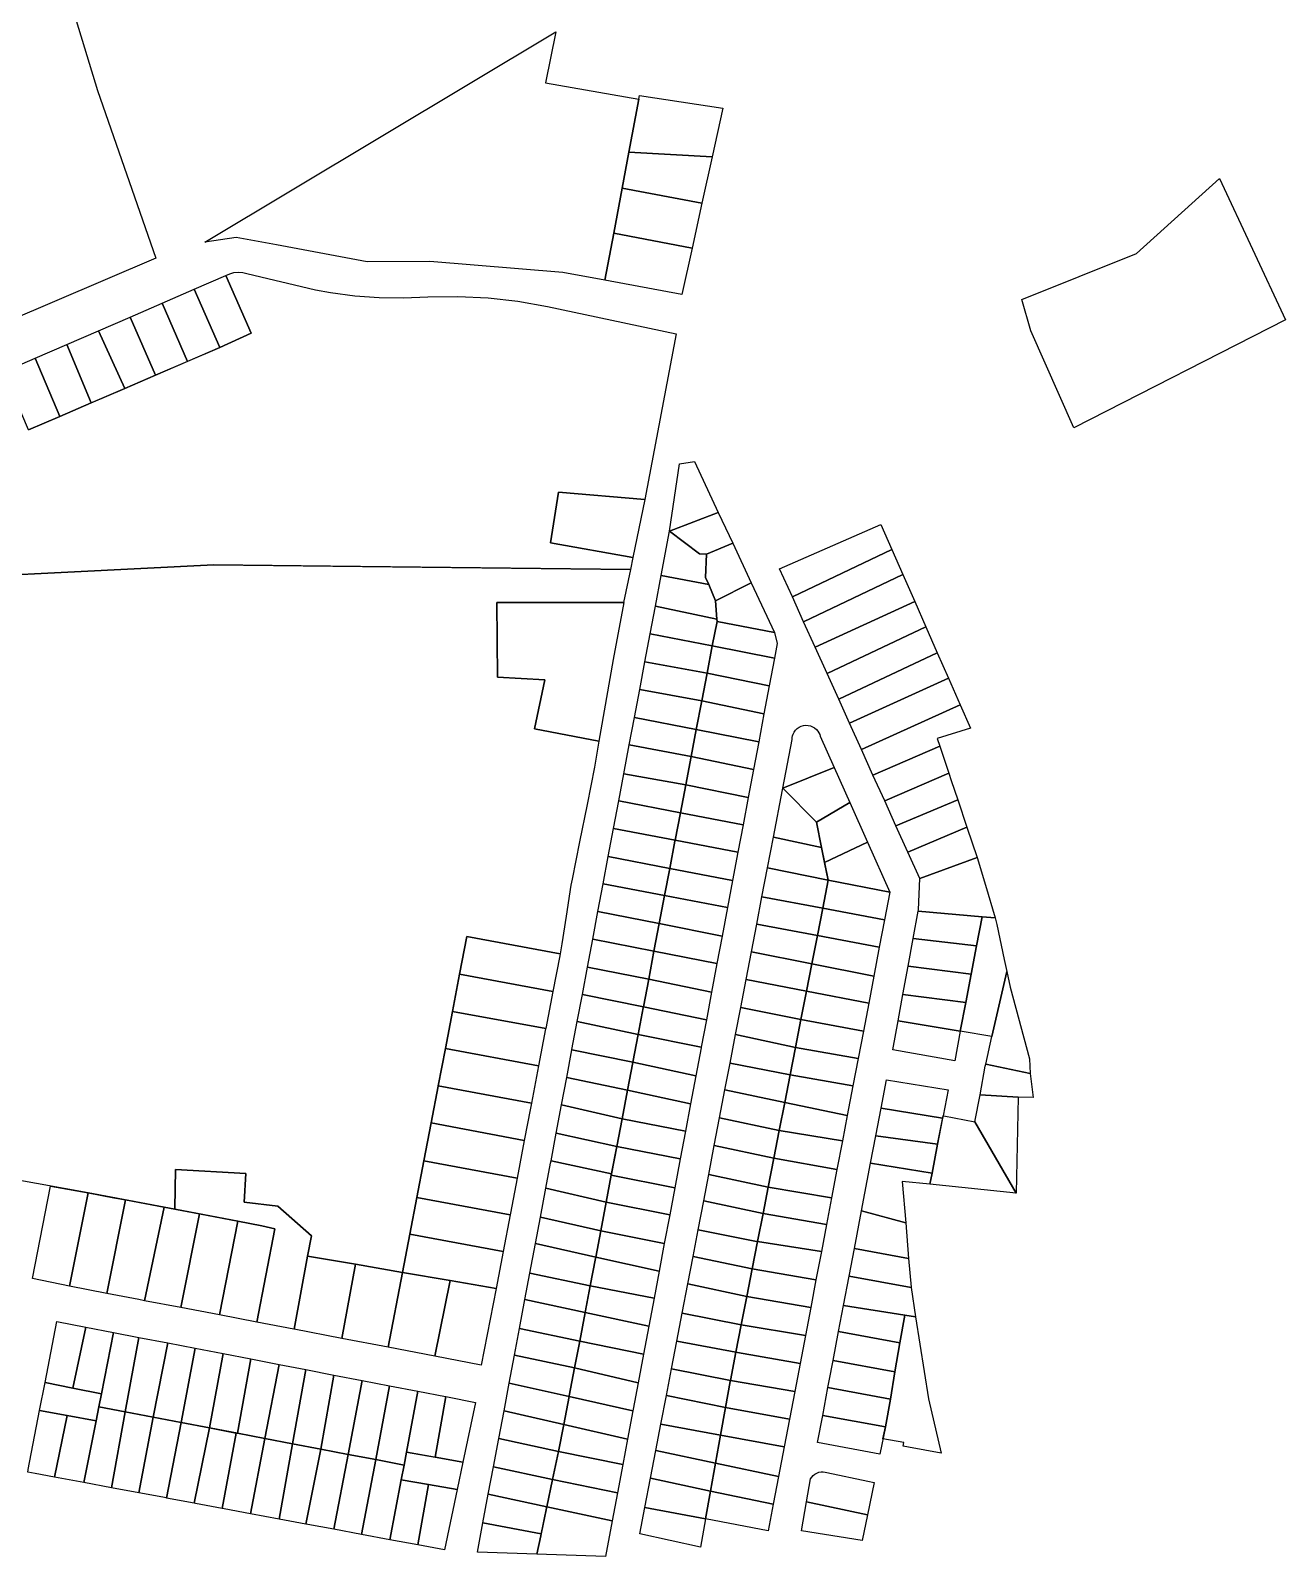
# Model space of a CAD drawing. Header units: millimetres. Extents: x 522658 to 553925, y 7796479 to 7820139.
# Drawn here: x 540168.2 to 540566.6, y 7805981.6 to 7806465.9 of the extents above; entities that cross this region are included whole.
import ezdxf

# ---------------------------------------------------------------- set-up
doc = ezdxf.new("R2010")
doc.units = ezdxf.units.MM
doc.layers.add('ZONA RESIDENCIAL 2 (ZR_2)', color=2, linetype='Continuous')

msp = doc.modelspace()

# ---------------------------------------------------------------- linework, layer by layer
at = {"layer": 'ZONA RESIDENCIAL 2 (ZR_2)'}
for points in [[(540189.4, 7806446.84), (540207.95, 7806393.59), (540080.69, 7806339.3), (540078.79, 7806365.41), (540077.68, 7806405.5), (540078.15, 7806434.95), (540078.35, 7806441.53), (540079.05, 7806448.07), (540080.26, 7806454.54), (540081.96, 7806460.9), (540083.21, 7806464.82), (540084.82, 7806468.6), (540095.09, 7806468.97), (540105.31, 7806470.04), (540115.43, 7806471.82), (540125.41, 7806474.29), (540174.56, 7806488.31), (540175.96, 7806488.74), (540176.62, 7806488.94), (540189.4, 7806446.84)], [(540353.33, 7806401.55), (540350.53, 7806386.6), (540337.18, 7806389.08), (540294.91, 7806392.53), (540275.01, 7806392.48), (540246.3, 7806397.83), (540233.42, 7806400.19), (540223.5, 7806398.66), (540334.91, 7806465.48), (540331.66, 7806449.24), (540361.31, 7806444.06), (540358.16, 7806427.3), (540356.01, 7806415.83), (540353.33, 7806401.55)], [(540384.57, 7806425.78), (540358.16, 7806427.3), (540361.31, 7806444.06), (540361.53, 7806445.22), (540387.97, 7806441.26), (540384.57, 7806425.78)], [(540384.57, 7806425.78), (540381.33, 7806411.07), (540356.01, 7806415.83), (540358.16, 7806427.3), (540384.57, 7806425.78)], [(540381.33, 7806411.07), (540378.19, 7806396.79), (540353.33, 7806401.55), (540356.01, 7806415.83), (540381.33, 7806411.07)], [(540566.56, 7806374.1), (540499.41, 7806339.75), (540485.74, 7806370.61), (540482.86, 7806380.56), (540519.28, 7806395.07), (540545.62, 7806418.89), (540566.56, 7806374.1)], [(540378.19, 7806396.79), (540374.95, 7806382.07), (540350.53, 7806386.6), (540353.33, 7806401.55), (540378.19, 7806396.79)], [(540228.3, 7806365.32), (540220.17, 7806383.75), (540230.17, 7806388.08), (540238.24, 7806369.78), (540228.3, 7806365.32)], [(540217.98, 7806360.89), (540209.94, 7806379.33), (540220.17, 7806383.75), (540228.3, 7806365.32), (540217.98, 7806360.89)], [(540217.98, 7806360.89), (540207.9, 7806356.54), (540199.86, 7806374.96), (540209.94, 7806379.33), (540217.98, 7806360.89)], [(540207.9, 7806356.54), (540198.09, 7806352.31), (540189.75, 7806370.58), (540199.86, 7806374.96), (540207.9, 7806356.54)], [(540187.42, 7806347.71), (540179.73, 7806366.25), (540189.75, 7806370.58), (540198.09, 7806352.31), (540188.5, 7806348.17), (540187.42, 7806347.71)], [(540187.42, 7806347.71), (540177.44, 7806343.41), (540169.63, 7806361.87), (540179.73, 7806366.25), (540187.42, 7806347.71)], [(540177.44, 7806343.41), (540167.56, 7806339.13), (540159.75, 7806357.59), (540169.63, 7806361.87), (540177.44, 7806343.41)], [(540386.52, 7806312.93), (540371.02, 7806306.94), (540374.16, 7806328.36), (540378.95, 7806329.1), (540386.52, 7806312.93)], [(540363.19, 7806317.06), (540359.38, 7806298.6), (540333.2, 7806303.25), (540335.78, 7806319.34), (540363.19, 7806317.06)], [(540382.73, 7806299.68), (540380.52, 7806299.79), (540371.02, 7806306.94), (540386.52, 7806312.93), (540391.08, 7806303.19), (540382.73, 7806299.68)], [(540382.73, 7806299.68), (540382.44, 7806292.26), (540383.46, 7806290.11), (540368.38, 7806292.91), (540371.02, 7806306.94), (540380.52, 7806299.79), (540382.73, 7806299.68)], [(540441.56, 7806301.21), (540410.03, 7806286.1), (540405.98, 7806295.05), (540438.08, 7806309.12), (540441.56, 7806301.21)], [(540396.98, 7806290.59), (540385.67, 7806284.88), (540383.46, 7806290.11), (540382.44, 7806292.26), (540382.73, 7806299.68), (540391.08, 7806303.19), (540396.98, 7806290.59)], [(540445.06, 7806293.26), (540413.61, 7806278.19), (540410.03, 7806286.1), (540441.56, 7806301.21), (540445.06, 7806293.26)], [(540383.46, 7806290.11), (540385.67, 7806284.88), (540386.08, 7806279.04), (540366.55, 7806283.19), (540368.38, 7806292.91), (540383.46, 7806290.11)], [(540396.98, 7806290.59), (540404.34, 7806274.87), (540386.16, 7806278.3), (540386.08, 7806279.04), (540385.67, 7806284.88), (540396.98, 7806290.59)], [(540448.86, 7806284.62), (540417.25, 7806270.15), (540413.61, 7806278.19), (540445.06, 7806293.26), (540448.86, 7806284.62)], [(540356.41, 7806284.3), (540356.54, 7806284.3), (540353.16, 7806266.25), (540349.18, 7806243.89), (540348.58, 7806240.3), (540328.12, 7806244.31), (540331.5, 7806259.76), (540316.47, 7806260.61), (540316.26, 7806284.32), (540356.41, 7806284.3)], [(540386.16, 7806278.3), (540384.6, 7806270.65), (540364.9, 7806274.44), (540366.55, 7806283.19), (540386.08, 7806279.04), (540386.16, 7806278.3)], [(540452.39, 7806276.61), (540421.04, 7806261.77), (540417.25, 7806270.15), (540448.86, 7806284.62), (540452.39, 7806276.61)], [(540404.34, 7806274.87), (540405.2, 7806271.36), (540404.32, 7806266.67), (540384.6, 7806270.65), (540386.16, 7806278.3), (540404.34, 7806274.87)], [(540455.99, 7806268.43), (540424.73, 7806253.63), (540421.04, 7806261.77), (540452.39, 7806276.61), (540455.99, 7806268.43)], [(540382.93, 7806261.89), (540363.22, 7806265.49), (540364.9, 7806274.44), (540384.6, 7806270.65), (540382.93, 7806261.89)], [(540402.68, 7806257.94), (540382.93, 7806261.89), (540384.6, 7806270.65), (540404.32, 7806266.67), (540402.68, 7806257.94)], [(540459.56, 7806260.33), (540428.14, 7806246.09), (540424.73, 7806253.63), (540455.99, 7806268.43), (540459.56, 7806260.33)], [(540381.25, 7806253.11), (540361.57, 7806256.72), (540363.22, 7806265.49), (540382.93, 7806261.89), (540381.25, 7806253.11)], [(540401.01, 7806249.07), (540381.25, 7806253.11), (540382.93, 7806261.89), (540402.68, 7806257.94), (540401.01, 7806249.07)], [(540379.52, 7806244.03), (540359.9, 7806247.87), (540361.57, 7806256.72), (540381.25, 7806253.11), (540379.52, 7806244.03)], [(540463.27, 7806251.91), (540431.93, 7806237.71), (540428.14, 7806246.09), (540459.56, 7806260.33), (540463.27, 7806251.91)], [(540399.34, 7806240.17), (540379.52, 7806244.03), (540381.25, 7806253.11), (540401.01, 7806249.07), (540399.34, 7806240.17)], [(540431.93, 7806237.71), (540463.27, 7806251.91), (540466.52, 7806244.52), (540456.01, 7806241.14), (540456.8, 7806238.79), (540435.61, 7806229.58), (540431.93, 7806237.71)], [(540377.88, 7806235.45), (540358.26, 7806239.14), (540359.9, 7806247.87), (540379.52, 7806244.03), (540377.88, 7806235.45)], [(540397.68, 7806231.35), (540377.88, 7806235.45), (540379.52, 7806244.03), (540399.34, 7806240.17), (540397.68, 7806231.35)], [(540423.3, 7806231.94), (540406.98, 7806225.42), (540409.96, 7806240.92), (540410, 7806241.47), (540410.1, 7806242.01), (540410.27, 7806242.53), (540410.6, 7806243.2), (540411.03, 7806243.81), (540411.56, 7806244.33), (540412.17, 7806244.77), (540412.84, 7806245.09), (540413.55, 7806245.3), (540414.29, 7806245.39), (540415.04, 7806245.36), (540415.77, 7806245.21), (540416.46, 7806244.94), (540417.1, 7806244.55), (540417.67, 7806244.07), (540418.15, 7806243.5), (540418.46, 7806242.99), (540418.7, 7806242.45), (540418.87, 7806241.88), (540423.3, 7806231.94)], [(540376.17, 7806226.49), (540356.54, 7806229.99), (540358.26, 7806239.14), (540377.88, 7806235.45), (540376.17, 7806226.49)], [(540459.68, 7806230.21), (540439.33, 7806221.37), (540435.61, 7806229.58), (540456.8, 7806238.79), (540459.68, 7806230.21)], [(540396.01, 7806222.49), (540376.17, 7806226.49), (540377.88, 7806235.45), (540397.68, 7806231.35), (540396.01, 7806222.49)], [(540417.65, 7806214.6), (540406.98, 7806225.42), (540423.3, 7806231.94), (540428.24, 7806220.86), (540417.65, 7806214.6)], [(540374.49, 7806217.65), (540354.92, 7806221.39), (540356.54, 7806229.99), (540376.17, 7806226.49), (540374.49, 7806217.65)], [(540462.52, 7806221.75), (540442.91, 7806213.45), (540439.33, 7806221.37), (540459.68, 7806230.21), (540460.47, 7806227.85), (540462.52, 7806221.75)], [(540394.37, 7806213.77), (540374.49, 7806217.65), (540376.17, 7806226.49), (540396.01, 7806222.49), (540394.37, 7806213.77)], [(540417.65, 7806214.6), (540419.3, 7806206.57), (540404, 7806209.86), (540406.88, 7806224.88), (540406.98, 7806225.42), (540417.65, 7806214.6)], [(540372.83, 7806208.92), (540353.27, 7806212.64), (540354.92, 7806221.39), (540374.49, 7806217.65), (540372.83, 7806208.92)], [(540392.74, 7806205.13), (540372.83, 7806208.92), (540374.49, 7806217.65), (540394.37, 7806213.77), (540392.74, 7806205.13)], [(540419.3, 7806206.57), (540417.65, 7806214.6), (540428.24, 7806220.86), (540433.86, 7806208.25), (540420.27, 7806201.82), (540419.3, 7806206.57)], [(540465.43, 7806213.07), (540446.7, 7806205.07), (540442.91, 7806213.45), (540462.52, 7806221.75), (540465.43, 7806213.07)], [(540372.76, 7806208.56), (540371.12, 7806199.98), (540351.59, 7806203.74), (540353.27, 7806212.64), (540372.83, 7806208.92), (540372.76, 7806208.56)], [(540468.67, 7806203.44), (540450.45, 7806196.8), (540446.7, 7806205.07), (540465.43, 7806213.07), (540468.67, 7806203.44)], [(540392.74, 7806205.13), (540391.04, 7806196.1), (540371.12, 7806199.98), (540372.76, 7806208.56), (540372.83, 7806208.92), (540392.74, 7806205.13)], [(540419.3, 7806206.57), (540421.41, 7806196.27), (540402.13, 7806200.12), (540404, 7806209.86), (540419.3, 7806206.57)], [(540420.27, 7806201.82), (540433.86, 7806208.25), (540440.94, 7806192.37), (540421.41, 7806196.27), (540420.27, 7806201.82)], [(540369.48, 7806191.36), (540349.96, 7806195.05), (540351.59, 7806203.74), (540371.12, 7806199.98), (540369.48, 7806191.36)], [(540474.35, 7806184.28), (540470.28, 7806184.63), (540450, 7806186.38), (540450.08, 7806186.8), (540450.45, 7806196.8), (540468.67, 7806203.44), (540471.29, 7806194.62), (540474.35, 7806184.28)], [(540389.43, 7806187.53), (540369.48, 7806191.36), (540371.12, 7806199.98), (540391.04, 7806196.1), (540389.43, 7806187.53)], [(540419.66, 7806187.34), (540400.38, 7806190.97), (540402.13, 7806200.12), (540421.41, 7806196.27), (540419.66, 7806187.34)], [(540367.79, 7806182.51), (540348.3, 7806186.24), (540349.96, 7806195.05), (540369.48, 7806191.36), (540367.79, 7806182.51)], [(540439.28, 7806183.65), (540419.66, 7806187.34), (540421.41, 7806196.27), (540440.94, 7806192.37), (540439.28, 7806183.65)], [(540387.73, 7806178.51), (540367.79, 7806182.51), (540369.48, 7806191.36), (540389.43, 7806187.53), (540387.73, 7806178.51)], [(540419.66, 7806187.34), (540417.96, 7806178.62), (540398.71, 7806182.29), (540400.38, 7806190.97), (540419.66, 7806187.34)], [(540366.1, 7806173.67), (540346.66, 7806177.51), (540348.3, 7806186.24), (540367.79, 7806182.51), (540366.1, 7806173.67)], [(540439.28, 7806183.65), (540437.63, 7806174.94), (540417.96, 7806178.62), (540419.66, 7806187.34), (540439.28, 7806183.65)], [(540450, 7806186.38), (540470.28, 7806184.63), (540468.5, 7806175.36), (540448.39, 7806177.67), (540450, 7806186.38)], [(540473.39, 7806146.59), (540463.33, 7806148.36), (540465.07, 7806157.45), (540466.78, 7806166.36), (540468.5, 7806175.36), (540470.28, 7806184.63), (540474.35, 7806184.28), (540474.89, 7806182.17), (540477.26, 7806171.08), (540478.07, 7806167.27), (540473.39, 7806146.59)], [(540386.09, 7806169.8), (540366.1, 7806173.67), (540367.79, 7806182.51), (540387.73, 7806178.51), (540386.09, 7806169.8)], [(540417.96, 7806178.62), (540416.21, 7806169.68), (540397.02, 7806173.47), (540398.71, 7806182.29), (540417.96, 7806178.62)], [(540437.63, 7806174.94), (540435.89, 7806165.8), (540416.21, 7806169.68), (540417.96, 7806178.62), (540437.63, 7806174.94)], [(540336.36, 7806172.85), (540336.26, 7806172.23), (540334.04, 7806160.93), (540304.39, 7806166.37), (540306.67, 7806178.35), (540336.36, 7806172.85)], [(540364.41, 7806164.8), (540344.99, 7806168.65), (540346.66, 7806177.51), (540366.1, 7806173.67), (540364.41, 7806164.8)], [(540384.39, 7806160.73), (540364.41, 7806164.8), (540366.1, 7806173.67), (540386.09, 7806169.8), (540384.39, 7806160.73)], [(540466.78, 7806166.36), (540446.77, 7806168.91), (540448.39, 7806177.67), (540468.5, 7806175.36), (540466.78, 7806166.36)], [(540416.21, 7806169.68), (540414.52, 7806161.02), (540395.35, 7806164.73), (540397.02, 7806173.47), (540416.21, 7806169.68)], [(540435.89, 7806165.8), (540434.25, 7806157.19), (540414.52, 7806161.02), (540416.21, 7806169.68), (540435.89, 7806165.8)], [(540465.07, 7806157.45), (540445.12, 7806159.99), (540446.77, 7806168.91), (540466.78, 7806166.36), (540465.07, 7806157.45)], [(540334.04, 7806160.93), (540331.72, 7806149.18), (540302.13, 7806154.52), (540304.39, 7806166.37), (540334.04, 7806160.93)], [(540362.73, 7806155.99), (540343.36, 7806159.99), (540344.99, 7806168.65), (540364.41, 7806164.8), (540362.73, 7806155.99)], [(540382.72, 7806151.87), (540362.73, 7806155.99), (540364.41, 7806164.8), (540384.39, 7806160.73), (540382.72, 7806151.87)], [(540414.52, 7806161.02), (540412.76, 7806152.02), (540393.64, 7806155.83), (540395.35, 7806164.73), (540414.52, 7806161.02)], [(540485.28, 7806139.49), (540485.54, 7806134.84), (540471.41, 7806137.84), (540473.39, 7806146.59), (540478.07, 7806167.27), (540479.15, 7806162.23), (540485.28, 7806139.49)], [(540362.68, 7806155.72), (540361.07, 7806147.3), (540341.74, 7806151.38), (540343.36, 7806159.99), (540362.73, 7806155.99), (540362.68, 7806155.72)], [(540434.25, 7806157.19), (540432.56, 7806148.32), (540412.76, 7806152.02), (540414.52, 7806161.02), (540434.25, 7806157.19)], [(540465.07, 7806157.45), (540463.33, 7806148.36), (540443.58, 7806151.63), (540445.12, 7806159.99), (540465.07, 7806157.45)], [(540331.72, 7806149.18), (540331.69, 7806149.01), (540329.45, 7806137.34), (540299.89, 7806142.78), (540302.13, 7806154.52), (540331.72, 7806149.18)], [(540381.08, 7806143.18), (540361.07, 7806147.3), (540362.68, 7806155.72), (540362.73, 7806155.99), (540382.72, 7806151.87), (540381.08, 7806143.18)], [(540412.76, 7806152.02), (540411.02, 7806143.12), (540392, 7806147.25), (540393.64, 7806155.83), (540412.76, 7806152.02)], [(540359.39, 7806138.49), (540340.03, 7806142.35), (540340.06, 7806142.49), (540341.74, 7806151.38), (540361.07, 7806147.3), (540359.39, 7806138.49)], [(540432.56, 7806148.32), (540430.91, 7806139.68), (540411.02, 7806143.12), (540412.76, 7806152.02), (540432.56, 7806148.32)], [(540463.33, 7806148.36), (540461.59, 7806138.94), (540441.87, 7806142.41), (540443.58, 7806151.63), (540463.33, 7806148.36)], [(540379.38, 7806134.11), (540359.39, 7806138.49), (540361.07, 7806147.3), (540381.08, 7806143.18), (540381.05, 7806143.01), (540379.38, 7806134.11)], [(540411.02, 7806143.12), (540409.33, 7806134.47), (540390.25, 7806138.13), (540392, 7806147.25), (540411.02, 7806143.12)], [(540329.45, 7806137.34), (540327.17, 7806125.47), (540297.64, 7806131), (540299.89, 7806142.78), (540329.45, 7806137.34)], [(540359.39, 7806138.49), (540359.37, 7806138.38), (540357.69, 7806129.55), (540338.4, 7806133.65), (540340.03, 7806142.35), (540359.39, 7806138.49)], [(540430.91, 7806139.68), (540429.25, 7806130.98), (540409.33, 7806134.47), (540411.02, 7806143.12), (540430.91, 7806139.68)], [(540379.38, 7806134.11), (540377.72, 7806125.29), (540357.69, 7806129.55), (540359.37, 7806138.38), (540359.39, 7806138.49), (540379.38, 7806134.11)], [(540409.33, 7806134.47), (540407.61, 7806125.69), (540388.63, 7806129.7), (540390.25, 7806138.13), (540409.33, 7806134.47)], [(540485.54, 7806134.84), (540486.43, 7806127.26), (540481.67, 7806127.33), (540469.69, 7806128.1), (540471.27, 7806137.24), (540471.41, 7806137.84), (540485.54, 7806134.84)], [(540327.17, 7806125.47), (540326.87, 7806123.88), (540324.92, 7806113.65), (540295.37, 7806119.19), (540297.6, 7806130.82), (540297.64, 7806131), (540327.17, 7806125.47)], [(540357.69, 7806129.55), (540355.96, 7806120.47), (540336.76, 7806124.92), (540338.4, 7806133.65), (540357.69, 7806129.55)], [(540429.25, 7806130.98), (540427.46, 7806121.57), (540407.61, 7806125.69), (540409.33, 7806134.47), (540429.25, 7806130.98)], [(540457.72, 7806120.7), (540438.18, 7806123.87), (540439.89, 7806132.84), (540459.45, 7806129.67), (540457.86, 7806121.44), (540457.72, 7806120.7)], [(540377.72, 7806125.29), (540376.07, 7806116.52), (540355.96, 7806120.47), (540357.69, 7806129.55), (540377.72, 7806125.29)], [(540407.61, 7806125.69), (540405.88, 7806116.82), (540386.93, 7806120.82), (540388.63, 7806129.7), (540407.61, 7806125.69)], [(540427.46, 7806121.57), (540425.92, 7806113.48), (540405.88, 7806116.82), (540407.61, 7806125.69), (540427.46, 7806121.57)], [(540481.67, 7806127.33), (540481.03, 7806096.92), (540467.99, 7806119.52), (540469.69, 7806128.1), (540481.67, 7806127.33)], [(540354.29, 7806111.7), (540335.07, 7806115.96), (540336.76, 7806124.92), (540355.96, 7806120.47), (540354.29, 7806111.7)], [(540374.43, 7806107.78), (540354.29, 7806111.7), (540355.96, 7806120.47), (540376.07, 7806116.52), (540374.43, 7806107.78)], [(540405.88, 7806116.82), (540404.17, 7806108.05), (540385.24, 7806112.01), (540386.93, 7806120.82), (540405.88, 7806116.82)], [(540457.72, 7806120.7), (540456.14, 7806112.49), (540436.52, 7806115.12), (540438.18, 7806123.87), (540457.72, 7806120.7)], [(540467.99, 7806119.52), (540481.03, 7806096.92), (540453.68, 7806099.73), (540454.36, 7806103.28), (540456.14, 7806112.49), (540457.86, 7806121.44), (540458.11, 7806121.39), (540467.99, 7806119.52)], [(540324.92, 7806113.65), (540322.63, 7806101.63), (540293.05, 7806107.11), (540295.37, 7806119.19), (540324.92, 7806113.65)], [(540352.64, 7806103.04), (540333.41, 7806107.14), (540335.07, 7806115.96), (540354.29, 7806111.7), (540352.64, 7806103.04)], [(540425.92, 7806113.48), (540424.19, 7806104.37), (540404.17, 7806108.05), (540405.88, 7806116.82), (540425.92, 7806113.48)], [(540352.55, 7806102.57), (540354.29, 7806111.7), (540374.43, 7806107.78), (540372.7, 7806098.6), (540352.55, 7806102.57)], [(540404.17, 7806108.05), (540402.36, 7806098.79), (540383.48, 7806102.85), (540385.24, 7806112.01), (540404.17, 7806108.05)], [(540456.14, 7806112.49), (540454.36, 7806103.28), (540434.87, 7806106.43), (540436.52, 7806115.12), (540456.14, 7806112.49)], [(540322.63, 7806101.63), (540320.52, 7806090.54), (540320.42, 7806090), (540290.82, 7806095.48), (540293.05, 7806107.11), (540322.63, 7806101.63)], [(540352.55, 7806102.57), (540350.91, 7806094.01), (540331.79, 7806098.52), (540333.27, 7806106.37), (540333.41, 7806107.14), (540352.64, 7806103.04), (540352.55, 7806102.57)], [(540424.19, 7806104.37), (540422.48, 7806095.4), (540402.36, 7806098.79), (540404.17, 7806108.05), (540424.19, 7806104.37)], [(540454.36, 7806103.28), (540453.68, 7806099.73), (540444.92, 7806100.63), (540446.03, 7806087.45), (540432, 7806091.34), (540434.87, 7806106.43), (540454.36, 7806103.28)], [(540256.15, 7806076.92), (540251.87, 7806053.73), (540251.75, 7806053.75), (540240.01, 7806055.98), (540245.79, 7806085.53), (540241.62, 7806086.57), (540234.02, 7806088.01), (540214.01, 7806091.8), (540214, 7806092.06), (540214.23, 7806104.43), (540236.52, 7806103.12), (540236.04, 7806094.07), (540246.68, 7806092.8), (540257.33, 7806083.34), (540256.15, 7806076.92)], [(540350.91, 7806094.01), (540352.55, 7806102.57), (540372.7, 7806098.6), (540371.09, 7806090.03), (540350.91, 7806094.01)], [(540402.36, 7806098.79), (540400.72, 7806090.39), (540381.87, 7806094.44), (540383.48, 7806102.85), (540402.36, 7806098.79)], [(540186.46, 7806096.96), (540180.6, 7806067.43), (540168.81, 7806069.76), (540174.52, 7806099.16), (540186.46, 7806096.96)], [(540198.34, 7806094.76), (540192.45, 7806065.1), (540180.6, 7806067.43), (540186.46, 7806096.96), (540194.63, 7806095.46), (540198.34, 7806094.76)], [(540349.18, 7806084.92), (540330.06, 7806089.33), (540331.79, 7806098.52), (540350.91, 7806094.01), (540349.18, 7806084.92)], [(540422.48, 7806095.4), (540420.86, 7806086.91), (540400.72, 7806090.39), (540402.36, 7806098.79), (540422.48, 7806095.4)], [(540210.57, 7806092.45), (540204.4, 7806062.75), (540202.53, 7806063.11), (540192.45, 7806065.1), (540198.34, 7806094.76), (540210.57, 7806092.45)], [(540221.86, 7806090.31), (540215.88, 7806060.57), (540204.4, 7806062.75), (540210.57, 7806092.45), (540221.86, 7806090.31)], [(540320.42, 7806090), (540318.2, 7806078.4), (540288.61, 7806083.93), (540290.82, 7806095.48), (540320.42, 7806090)], [(540369.38, 7806080.93), (540349.18, 7806084.92), (540350.91, 7806094.01), (540371.09, 7806090.03), (540369.38, 7806080.93)], [(540400.72, 7806090.39), (540398.99, 7806081.57), (540398.08, 7806081.71), (540380.11, 7806085.25), (540381.87, 7806094.44), (540400.72, 7806090.39)], [(540446.87, 7806076.19), (540429.71, 7806079.3), (540432, 7806091.34), (540446.03, 7806087.45), (540446.87, 7806076.19)], [(540234.02, 7806088.01), (540228.17, 7806058.23), (540215.88, 7806060.57), (540221.86, 7806090.31), (540234.02, 7806088.01)], [(540245.79, 7806085.53), (540240.01, 7806055.98), (540228.17, 7806058.23), (540234.02, 7806088.01), (540241.62, 7806086.57), (540245.79, 7806085.53)], [(540347.59, 7806076.6), (540328.47, 7806080.9), (540330.06, 7806089.33), (540349.18, 7806084.92), (540347.59, 7806076.6)], [(540420.86, 7806086.91), (540419.24, 7806078.41), (540398.99, 7806081.57), (540400.72, 7806090.39), (540420.86, 7806086.91)], [(540318.2, 7806078.4), (540315.95, 7806066.66), (540301.42, 7806069.15), (540286.28, 7806071.75), (540288.61, 7806083.93), (540318.2, 7806078.4)], [(540367.73, 7806072.13), (540347.59, 7806076.6), (540349.18, 7806084.92), (540369.38, 7806080.93), (540367.73, 7806072.13)], [(540398.99, 7806081.57), (540397.29, 7806072.86), (540378.49, 7806076.8), (540380.11, 7806085.25), (540398.08, 7806081.71), (540398.99, 7806081.57)], [(540271.37, 7806074.31), (540267.03, 7806050.81), (540251.87, 7806053.73), (540256.15, 7806076.92), (540271.37, 7806074.31)], [(540345.85, 7806067.49), (540326.7, 7806071.5), (540328.47, 7806080.9), (540347.59, 7806076.6), (540347.5, 7806076.12), (540345.85, 7806067.49)], [(540397.29, 7806072.86), (540395.57, 7806064.07), (540376.83, 7806068.16), (540378.49, 7806076.8), (540397.29, 7806072.86)], [(540419.24, 7806078.41), (540417.52, 7806069.4), (540397.29, 7806072.86), (540398.99, 7806081.57), (540419.24, 7806078.41)], [(540447.72, 7806066.94), (540428.04, 7806070.51), (540429.71, 7806079.3), (540446.87, 7806076.19), (540447.7, 7806067.06), (540447.72, 7806066.94)], [(540267.03, 7806050.81), (540271.37, 7806074.31), (540286.28, 7806071.75), (540281.67, 7806047.99), (540267.03, 7806050.81)], [(540367.73, 7806072.13), (540366.12, 7806063.58), (540345.85, 7806067.49), (540347.5, 7806076.12), (540347.59, 7806076.6), (540367.73, 7806072.13)], [(540417.52, 7806069.4), (540415.85, 7806060.6), (540395.57, 7806064.07), (540397.29, 7806072.86), (540417.52, 7806069.4)], [(540281.67, 7806047.99), (540286.28, 7806071.75), (540301.42, 7806069.15), (540296.54, 7806045.12), (540281.67, 7806047.99)], [(540296.54, 7806045.12), (540301.42, 7806069.15), (540315.95, 7806066.66), (540311.29, 7806042.28), (540296.54, 7806045.12)], [(540344.24, 7806059.01), (540325.13, 7806063.12), (540326.7, 7806071.5), (540345.85, 7806067.49), (540344.26, 7806059.12), (540344.24, 7806059.01)], [(540364.44, 7806054.66), (540344.24, 7806059.01), (540345.85, 7806067.49), (540366.12, 7806063.58), (540364.44, 7806054.66)], [(540395.57, 7806064.07), (540393.81, 7806055.1), (540375.03, 7806058.79), (540376.83, 7806068.16), (540395.57, 7806064.07)], [(540449.15, 7806057.68), (540445.7, 7806058.22), (540426.28, 7806061.23), (540428.04, 7806070.51), (540447.72, 7806066.94), (540449.15, 7806057.68)], [(540344.24, 7806059.01), (540342.51, 7806049.93), (540323.4, 7806053.93), (540325.13, 7806063.12), (540344.24, 7806059.01)], [(540415.85, 7806060.6), (540414.16, 7806051.73), (540393.81, 7806055.1), (540395.57, 7806064.07), (540415.85, 7806060.6)], [(540364.44, 7806054.66), (540362.77, 7806045.78), (540342.51, 7806049.93), (540344.24, 7806059.01), (540364.44, 7806054.66)], [(540393.81, 7806055.1), (540392.12, 7806046.44), (540373.33, 7806049.93), (540375.03, 7806058.79), (540393.81, 7806055.1)], [(540444.12, 7806049.41), (540424.71, 7806052.97), (540426.28, 7806061.23), (540445.7, 7806058.22), (540444.12, 7806049.41)], [(540438.79, 7806018.95), (540439.56, 7806022.73), (540441.16, 7806031.55), (540442.6, 7806040.22), (540444.12, 7806049.41), (540445.7, 7806058.22), (540449.15, 7806057.68), (540453.19, 7806031.6), (540457.27, 7806014.37), (540446.93, 7806016.3), (540445.18, 7806016.63), (540445.38, 7806017.72), (540438.79, 7806018.95)], [(540185.72, 7806054.38), (540181.67, 7806035.04), (540172.79, 7806036.79), (540176.54, 7806056.15), (540185.72, 7806054.38)], [(540181.67, 7806035.04), (540185.72, 7806054.38), (540194.56, 7806052.67), (540190.73, 7806033.26), (540181.67, 7806035.04)], [(540198.27, 7806027.48), (540189.9, 7806029.07), (540190.73, 7806033.26), (540194.56, 7806052.67), (540202.54, 7806051.13), (540198.27, 7806027.48)], [(540340.89, 7806041.48), (540321.81, 7806045.47), (540323.4, 7806053.93), (540342.51, 7806049.93), (540340.89, 7806041.48)], [(540414.16, 7806051.73), (540412.47, 7806042.87), (540392.57, 7806046.35), (540392.12, 7806046.44), (540393.81, 7806055.1), (540414.16, 7806051.73)], [(540442.6, 7806040.22), (540422.96, 7806043.77), (540424.71, 7806052.97), (540444.12, 7806049.41), (540442.6, 7806040.22)], [(540207.16, 7806025.78), (540198.27, 7806027.48), (540202.54, 7806051.13), (540211.73, 7806049.36), (540207.16, 7806025.78)], [(540216, 7806024.1), (540207.16, 7806025.78), (540211.73, 7806049.36), (540220.47, 7806047.67), (540216, 7806024.1)], [(540361.06, 7806036.7), (540340.89, 7806041.48), (540342.51, 7806049.93), (540362.77, 7806045.78), (540361.06, 7806036.7)], [(540392.12, 7806046.44), (540390.37, 7806037.49), (540371.65, 7806041.18), (540373.33, 7806049.93), (540392.12, 7806046.44)], [(540224.99, 7806022.38), (540216, 7806024.1), (540220.47, 7806047.67), (540229.33, 7806045.96), (540224.99, 7806022.38)], [(540233.89, 7806020.69), (540224.99, 7806022.38), (540229.33, 7806045.96), (540238.07, 7806044.27), (540233.89, 7806020.69)], [(540242.61, 7806019.03), (540233.89, 7806020.69), (540238.07, 7806044.27), (540247.14, 7806042.52), (540242.61, 7806019.03)], [(540339.15, 7806032.34), (540320.14, 7806036.61), (540321.81, 7806045.47), (540340.89, 7806041.48), (540339.2, 7806032.62), (540339.15, 7806032.34)], [(540412.47, 7806042.87), (540410.78, 7806034), (540390.37, 7806037.49), (540392.12, 7806046.44), (540392.57, 7806046.35), (540412.47, 7806042.87)], [(540441.16, 7806031.55), (540421.33, 7806035.18), (540421.73, 7806037.32), (540422.96, 7806043.77), (540442.6, 7806040.22), (540441.16, 7806031.55)], [(540251.35, 7806017.36), (540242.61, 7806019.03), (540247.14, 7806042.52), (540255.53, 7806040.9), (540251.35, 7806017.36)], [(540260.39, 7806015.64), (540251.35, 7806017.36), (540255.53, 7806040.9), (540264.47, 7806039.18), (540260.39, 7806015.64)], [(540269.01, 7806014), (540260.39, 7806015.64), (540264.47, 7806039.18), (540273.43, 7806037.45), (540269.01, 7806014)], [(540359.39, 7806027.78), (540339.15, 7806032.34), (540339.2, 7806032.62), (540340.89, 7806041.48), (540361.06, 7806036.7), (540359.5, 7806028.38), (540359.39, 7806027.78)], [(540390.37, 7806037.49), (540390.29, 7806037.09), (540388.81, 7806028.86), (540370.02, 7806032.68), (540371.65, 7806041.18), (540390.37, 7806037.49)], [(540189.02, 7806024.61), (540179.85, 7806026.31), (540171.08, 7806027.93), (540172.79, 7806036.79), (540181.67, 7806035.04), (540190.73, 7806033.26), (540189.9, 7806029.07), (540189.02, 7806024.61)], [(540277.75, 7806012.33), (540269.01, 7806014), (540273.43, 7806037.45), (540282.17, 7806035.76), (540277.75, 7806012.33)], [(540286.75, 7806010.62), (540277.75, 7806012.33), (540282.17, 7806035.76), (540291.17, 7806034.03), (540287.53, 7806014.72), (540286.75, 7806010.62)], [(540300.01, 7806032.32), (540296.61, 7806013.08), (540296.41, 7806013.12), (540287.53, 7806014.72), (540291.17, 7806034.03), (540299.87, 7806032.35), (540300.01, 7806032.32)], [(540339.15, 7806032.34), (540337.46, 7806023.49), (540318.49, 7806027.81), (540320.14, 7806036.61), (540339.15, 7806032.34)], [(540410.78, 7806034), (540409.09, 7806025.14), (540388.81, 7806028.86), (540390.29, 7806037.09), (540390.37, 7806037.49), (540410.78, 7806034)], [(540439.56, 7806022.73), (540419.67, 7806026.38), (540421.33, 7806035.18), (540441.16, 7806031.55), (540439.56, 7806022.73)], [(540198.27, 7806027.48), (540193.92, 7806003.4), (540185.16, 7806005.04), (540189.02, 7806024.61), (540189.9, 7806029.07), (540198.27, 7806027.48)], [(540296.61, 7806013.08), (540300.01, 7806032.32), (540300.54, 7806032.22), (540309.4, 7806030.51), (540305.43, 7806011.5), (540296.61, 7806013.08)], [(540359.39, 7806027.78), (540357.71, 7806018.87), (540337.46, 7806023.49), (540339.15, 7806032.34), (540359.39, 7806027.78)], [(540388.81, 7806028.86), (540387.25, 7806020.14), (540368.28, 7806023.62), (540370.02, 7806032.68), (540388.81, 7806028.86)], [(540409.09, 7806025.14), (540407.43, 7806016.43), (540387.25, 7806020.14), (540388.81, 7806028.86), (540409.09, 7806025.14)], [(540167.29, 7806008.37), (540167.42, 7806009.05), (540167.45, 7806009.21), (540171.08, 7806027.93), (540179.85, 7806026.31), (540175.76, 7806006.79), (540169.61, 7806007.94), (540167.29, 7806008.37)], [(540175.76, 7806006.79), (540179.85, 7806026.31), (540189.02, 7806024.61), (540185.16, 7806005.04), (540175.76, 7806006.79)], [(540207.16, 7806025.78), (540202.52, 7806001.79), (540193.92, 7806003.4), (540198.27, 7806027.48), (540207.16, 7806025.78)], [(540216, 7806024.1), (540211.39, 7806000.13), (540211.31, 7806000.15), (540202.52, 7806001.79), (540207.16, 7806025.78), (540216, 7806024.1)], [(540224.99, 7806022.38), (540220.16, 7805998.5), (540211.39, 7806000.13), (540216, 7806024.1), (540224.99, 7806022.38)], [(540335.82, 7806014.92), (540316.84, 7806019.05), (540318.49, 7806027.81), (540337.46, 7806023.49), (540335.82, 7806014.92)], [(540387.25, 7806020.14), (540385.64, 7806011.19), (540366.66, 7806015.2), (540368.28, 7806023.62), (540387.25, 7806020.14)], [(540439.56, 7806022.73), (540437.8, 7806014.09), (540418.05, 7806017.79), (540419.67, 7806026.38), (540439.56, 7806022.73)], [(540233.45, 7806020.77), (540229.07, 7805996.84), (540220.58, 7805998.42), (540220.16, 7805998.5), (540224.99, 7806022.38), (540233.45, 7806020.77)], [(540229.07, 7805996.84), (540233.45, 7806020.77), (540233.89, 7806020.69), (540242.61, 7806019.03), (540238.01, 7805995.17), (540229.65, 7805996.73), (540229.07, 7805996.84)], [(540251.35, 7806017.36), (540247.11, 7805993.47), (540238.01, 7805995.17), (540242.61, 7806019.03), (540251.35, 7806017.36)], [(540333.93, 7806005.98), (540315.15, 7806010.07), (540316.84, 7806019.05), (540335.82, 7806014.92), (540333.93, 7806005.98)], [(540357.71, 7806018.87), (540356.2, 7806010.81), (540335.82, 7806014.92), (540337.46, 7806023.49), (540357.71, 7806018.87)], [(540407.43, 7806016.43), (540405.63, 7806006.96), (540385.64, 7806011.19), (540387.25, 7806020.14), (540407.43, 7806016.43)], [(540260.39, 7806015.64), (540255.6, 7805991.88), (540247.11, 7805993.47), (540251.35, 7806017.36), (540260.39, 7806015.64)], [(540255.6, 7805991.88), (540260.39, 7806015.64), (540269.01, 7806014), (540264.52, 7805990.22), (540256.26, 7805991.76), (540255.6, 7805991.88)], [(540277.75, 7806012.33), (540273.27, 7805988.59), (540264.52, 7805990.22), (540269.01, 7806014), (540277.75, 7806012.33)], [(540305.43, 7806011.5), (540303.63, 7806002.85), (540294.54, 7806004.42), (540285.87, 7806005.91), (540286.75, 7806010.62), (540287.53, 7806014.72), (540296.61, 7806013.08), (540305.43, 7806011.5)], [(540354.51, 7806001.83), (540333.93, 7806005.98), (540335.82, 7806014.92), (540356.2, 7806010.81), (540354.51, 7806001.83)], [(540385.64, 7806011.19), (540384.05, 7806002.37), (540364.97, 7806006.41), (540366.66, 7806015.2), (540385.64, 7806011.19)], [(540286.75, 7806010.62), (540285.87, 7806005.91), (540282.28, 7805986.91), (540273.27, 7805988.59), (540277.75, 7806012.33), (540286.75, 7806010.62)], [(540332.09, 7805997.34), (540313.51, 7806001.36), (540315.15, 7806010.07), (540333.93, 7806005.98), (540332.09, 7805997.34)], [(540405.63, 7806006.96), (540403.95, 7805998.16), (540384.05, 7806002.37), (540385.64, 7806011.19), (540405.63, 7806006.96)], [(540294.54, 7806004.42), (540291.12, 7805985.26), (540282.28, 7805986.91), (540285.87, 7806005.91), (540294.54, 7806004.42)], [(540291.12, 7805985.26), (540294.54, 7806004.42), (540303.63, 7806002.85), (540299.63, 7805983.67), (540291.12, 7805985.26)], [(540352.83, 7805992.86), (540332.09, 7805997.34), (540333.93, 7806005.98), (540354.51, 7806001.83), (540352.83, 7805992.86)], [(540384.05, 7806002.37), (540382.46, 7805993.53), (540363.2, 7805997.17), (540364.97, 7806006.41), (540384.05, 7806002.37)], [(540433.88, 7805994.77), (540414.53, 7805998.93), (540415.82, 7806006.2), (540416.19, 7806006.79), (540416.66, 7806007.31), (540417.2, 7806007.74), (540417.81, 7806008.08), (540418.46, 7806008.31), (540419.14, 7806008.43), (540419.84, 7806008.44), (540420.39, 7806008.37), (540420.93, 7806008.22), (540434.03, 7806005.49), (540436, 7806005.08), (540433.88, 7805994.77)], [(540332.01, 7805996.96), (540330.28, 7805988.8), (540311.8, 7805992.22), (540313.51, 7806001.36), (540332.09, 7805997.34), (540332.03, 7805997.05), (540332.01, 7805996.96)], [(540403.95, 7805998.16), (540402.35, 7805989.76), (540382.46, 7805993.53), (540384.05, 7806002.37), (540403.95, 7805998.16)], [(540352.83, 7805992.86), (540350.71, 7805981.59), (540328.91, 7805982.33), (540330.13, 7805988.1), (540332.01, 7805996.96), (540332.03, 7805997.05), (540332.09, 7805997.34), (540352.83, 7805992.86)], [(540380.85, 7805984.58), (540361.59, 7805988.8), (540363.2, 7805997.17), (540382.46, 7805993.53), (540380.85, 7805984.58)], [(540432.19, 7805986.61), (540412.9, 7805989.73), (540414.53, 7805998.93), (540433.88, 7805994.77), (540432.19, 7805986.61)], [(540330.28, 7805988.8), (540330.13, 7805988.1), (540328.91, 7805982.33), (540310.06, 7805982.97), (540311.8, 7805992.22), (540330.28, 7805988.8)]]:
    msp.add_lwpolyline(points, close=True, dxfattribs=at)
for points in [[(540167.56, 7806339.13), (540177.44, 7806343.41), (540187.42, 7806347.71), (540198.09, 7806352.31), (540207.9, 7806356.54), (540218.13, 7806360.95), (540228.3, 7806365.32), (540238.24, 7806369.78), (540230.17, 7806388.08), (540231.42, 7806388.69), (540232.76, 7806389.07), (540234.15, 7806389.21), (540235.54, 7806389.12), (540236.89, 7806388.79), (540258.69, 7806383.6), (540263.46, 7806382.74), (540271.13, 7806381.73), (540278.86, 7806381.16), (540286.6, 7806381.04), (540294.33, 7806381.38), (540294.33, 7806381.38), (540303.87, 7806381.48), (540313.41, 7806381.01), (540322.89, 7806379.96), (540332.3, 7806378.34), (540373.15, 7806369.67), (540363.19, 7806317.06), (540335.78, 7806319.34), (540333.2, 7806303.25), (540359.38, 7806298.6), (540358.61, 7806294.87), (540263.46, 7806295.91), (540226.36, 7806296.32), (540108.33, 7806290.33)], [(540108.33, 7806290.33), (540226.36, 7806296.32), (540358.61, 7806294.87), (540356.41, 7806284.3), (540356.41, 7806284.3), (540316.26, 7806284.32), (540316.47, 7806260.61), (540331.5, 7806259.76), (540328.12, 7806244.31), (540348.58, 7806240.3), (540347.19, 7806232.06), (540344.85, 7806220.29), (540342.49, 7806208.43), (540340.14, 7806196.6), (540339.75, 7806194.65), (540338.21, 7806184.76), (540336.85, 7806176.05), (540336.36, 7806172.85), (540306.67, 7806178.35), (540304.39, 7806166.37), (540302.13, 7806154.52), (540299.89, 7806142.78), (540297.64, 7806131), (540297.6, 7806130.82), (540295.37, 7806119.19), (540293.05, 7806107.11), (540290.82, 7806095.48), (540288.61, 7806083.93), (540286.28, 7806071.75), (540271.37, 7806074.31), (540256.15, 7806076.92), (540257.33, 7806083.34), (540246.68, 7806092.8), (540236.04, 7806094.07), (540236.52, 7806103.12), (540214.23, 7806104.43), (540214, 7806092.06), (540214.01, 7806091.8), (540210.57, 7806092.45), (540186.46, 7806096.96), (540162.49, 7806101.37)]]:
    msp.add_lwpolyline(points, dxfattribs=at)

doc.saveas('drawing.dxf')
